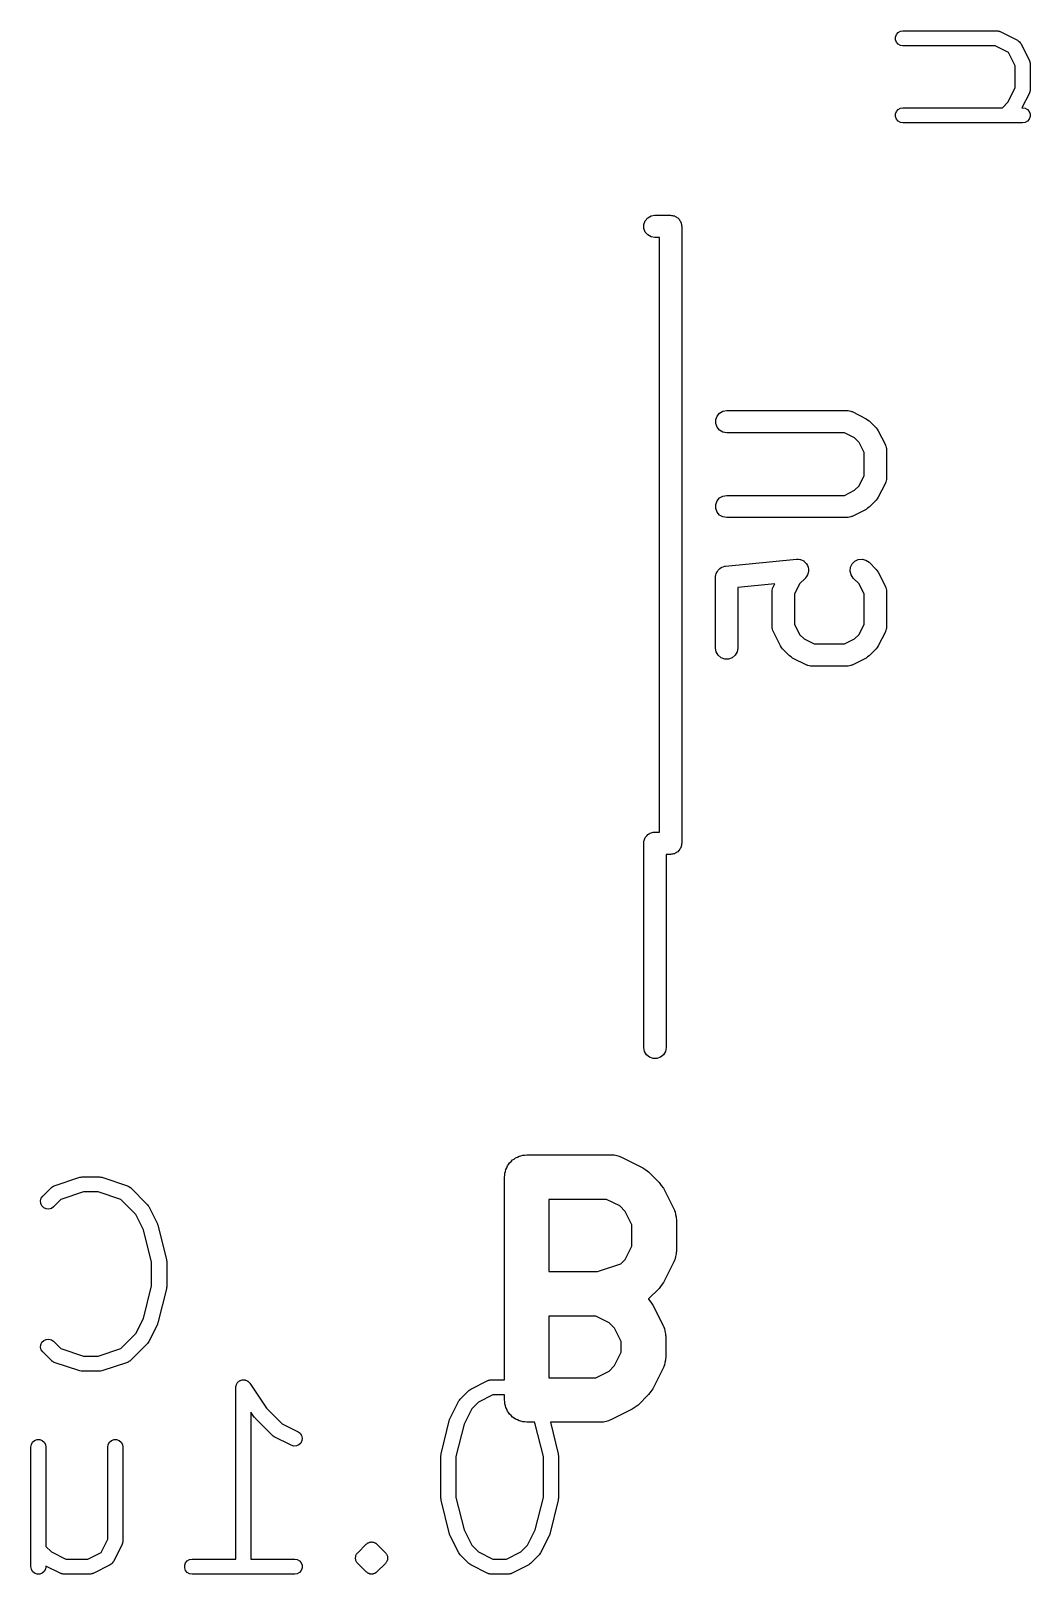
# Model space of a CAD drawing. Extents: x 7.9 to 72.3, y -91 to -26.2.
# Drawn here: x 64.27 to 70.99, y -60.99 to -50.61 of the extents above; entities that cross this region are included whole.
import ezdxf

# ---------------------------------------------------------------- set-up
doc = ezdxf.new("R2010")
doc.units = 0
doc.header["$MEASUREMENT"] = 0
doc.layers.add('BLACK', color=7, linetype='CONTINUOUS')

msp = doc.modelspace()

# ---------------------------------------------------------------- linework, layer by layer
at = {"layer": 'Black'}
for p, q in [((70.0882, -50.6511), (70.0942, -50.6345)), ((70.0882, -50.6687), (70.0882, -50.6511)), ((70.0942, -50.6853), (70.0882, -50.6687)), ((70.0942, -50.6345), (70.1056, -50.621)), ((70.1056, -50.621), (70.1208, -50.6121)), ((70.1208, -50.6121), (70.1382, -50.6091)), ((70.1382, -50.6091), (70.7702, -50.6091)), ((70.7702, -50.6091), (70.7731, -50.6096)), ((70.7731, -50.6096), (70.776, -50.6094)), ((70.776, -50.6094), (70.7817, -50.6111)), ((70.7817, -50.6111), (70.7876, -50.6121)), ((70.7876, -50.6121), (70.7901, -50.6136)), ((70.7901, -50.6136), (70.7929, -50.6144)), ((70.7929, -50.6144), (70.9078, -50.6719)), ((70.9078, -50.6719), (70.9138, -50.6763)), ((70.1056, -50.6988), (70.0942, -50.6853)), ((70.1208, -50.7076), (70.1056, -50.6988)), ((70.1382, -50.7107), (70.1208, -50.7076)), ((70.7582, -50.7107), (70.1382, -50.7107)), ((70.8472, -50.7552), (70.7582, -50.7107)), ((70.8917, -50.8442), (70.8472, -50.7552)), ((70.9138, -50.6763), (70.92, -50.6804)), ((70.92, -50.6804), (70.9209, -50.6816)), ((70.9209, -50.6816), (70.922, -50.6824)), ((70.922, -50.6824), (70.9261, -50.6886)), ((70.9261, -50.6886), (70.9305, -50.6946)), ((70.9305, -50.6946), (70.988, -50.8095)), ((70.8917, -50.9926), (70.8917, -50.8442)), ((70.988, -50.8095), (70.9888, -50.8123)), ((70.9888, -50.8123), (70.9903, -50.8149)), ((70.9903, -50.8149), (70.9913, -50.8207)), ((70.9913, -50.8207), (70.993, -50.8264)), ((70.993, -50.8264), (70.9928, -50.8294)), ((70.9928, -50.8294), (70.9933, -50.8322)), ((70.9933, -50.8322), (70.9933, -51.0046)), ((70.8066, -51.1262), (70.8433, -51.0894)), ((70.8433, -51.0894), (70.8917, -50.9926)), ((70.988, -51.0273), (70.9386, -51.1262)), ((70.9888, -51.0245), (70.988, -51.0273)), ((70.9903, -51.022), (70.9888, -51.0245)), ((70.9913, -51.0161), (70.9903, -51.022)), ((70.993, -51.0104), (70.9913, -51.0161)), ((70.9933, -51.0046), (70.9928, -51.0075)), ((70.9928, -51.0075), (70.993, -51.0104)), ((70.0882, -51.1681), (70.0942, -51.1516)), ((70.0882, -51.1858), (70.0882, -51.1681)), ((70.0942, -51.2024), (70.0882, -51.1858)), ((70.0942, -51.1516), (70.1056, -51.138)), ((70.1056, -51.138), (70.1208, -51.1292)), ((70.1208, -51.1292), (70.1382, -51.1262)), ((70.1382, -51.1262), (70.8066, -51.1262)), ((70.9386, -51.1262), (70.9425, -51.1262)), ((70.9425, -51.1262), (70.9599, -51.1292)), ((70.9599, -51.1292), (70.9752, -51.138)), ((70.9752, -51.138), (70.9865, -51.1516)), ((70.9865, -51.1516), (70.9926, -51.1681)), ((70.9926, -51.1858), (70.9865, -51.2024)), ((70.9926, -51.1681), (70.9926, -51.1858)), ((70.1056, -51.2159), (70.0942, -51.2024)), ((70.1208, -51.2247), (70.1056, -51.2159)), ((70.1382, -51.2278), (70.1208, -51.2247)), ((70.9425, -51.2278), (70.1382, -51.2278)), ((70.9599, -51.2247), (70.9425, -51.2278)), ((70.9752, -51.2159), (70.9599, -51.2247)), ((70.9865, -51.2024), (70.9752, -51.2159)), ((68.3961, -51.912), (68.405, -51.8875)), ((68.3961, -51.938), (68.3961, -51.912)), ((68.405, -51.8875), (68.4218, -51.8675)), ((68.4218, -51.8675), (68.4443, -51.8545)), ((68.4443, -51.8545), (68.47, -51.85)), ((68.47, -51.85), (68.575, -51.85)), ((68.575, -51.85), (68.5815, -51.8511)), ((68.5815, -51.8511), (68.588, -51.8511)), ((68.588, -51.8511), (68.5942, -51.8534)), ((68.5942, -51.8534), (68.6007, -51.8545)), ((68.6007, -51.8545), (68.6063, -51.8578)), ((68.6063, -51.8578), (68.6125, -51.86)), ((68.6125, -51.86), (68.6175, -51.8643)), ((68.6175, -51.8643), (68.6232, -51.8675)), ((68.6232, -51.8675), (68.6274, -51.8726)), ((68.6274, -51.8726), (68.6325, -51.8768)), ((68.6325, -51.8768), (68.6357, -51.8825)), ((68.6357, -51.8825), (68.64, -51.8875)), ((68.64, -51.8875), (68.6422, -51.8937)), ((68.6422, -51.8937), (68.6455, -51.8993)), ((68.6455, -51.8993), (68.6466, -51.9058)), ((68.6466, -51.9058), (68.6489, -51.912)), ((68.6489, -51.912), (68.6489, -51.9185)), ((68.6489, -51.9185), (68.65, -51.925)), ((68.405, -51.9625), (68.3961, -51.938)), ((68.4218, -51.9825), (68.405, -51.9625)), ((68.4443, -51.9955), (68.4218, -51.9825)), ((68.47, -52), (68.4443, -51.9955)), ((68.5, -52), (68.47, -52)), ((68.5, -56), (68.5, -52)), ((68.65, -51.925), (68.65, -56.075)), ((68.9267, -53.1676), (68.9524, -53.1631)), ((68.9524, -53.1631), (69.7619, -53.1631)), ((69.7619, -53.1631), (69.7662, -53.1638)), ((69.7662, -53.1638), (69.7705, -53.1636)), ((69.7705, -53.1636), (69.7789, -53.1661)), ((69.7789, -53.1661), (69.7876, -53.1676)), ((68.8785, -53.2251), (68.8874, -53.2006)), ((68.8785, -53.2511), (68.8785, -53.2251)), ((68.8874, -53.2756), (68.8785, -53.2511)), ((68.8874, -53.2006), (68.9042, -53.1806)), ((68.9042, -53.1806), (68.9267, -53.1676)), ((69.7876, -53.1676), (69.7913, -53.1698)), ((69.7913, -53.1698), (69.7954, -53.171)), ((69.7954, -53.171), (69.8907, -53.2186)), ((69.8907, -53.2186), (69.9003, -53.2258)), ((69.9003, -53.2258), (69.9102, -53.2327)), ((69.9102, -53.2327), (69.9578, -53.2803)), ((68.9042, -53.2955), (68.8874, -53.2756)), ((68.9267, -53.3086), (68.9042, -53.2955)), ((68.9524, -53.3131), (68.9267, -53.3086)), ((69.7442, -53.3131), (68.9524, -53.3131)), ((69.8127, -53.3474), (69.7442, -53.3131)), ((69.8431, -53.3778), (69.8127, -53.3474)), ((69.9578, -53.2803), (69.9647, -53.2901)), ((69.9647, -53.2901), (69.9718, -53.2998)), ((69.9718, -53.2998), (70.0195, -53.395)), ((69.8774, -53.4463), (69.8431, -53.3778)), ((69.8774, -53.6013), (69.8774, -53.4463)), ((70.0195, -53.395), (70.0207, -53.3992)), ((70.0207, -53.3992), (70.0229, -53.4029)), ((70.0229, -53.4029), (70.0244, -53.4116)), ((70.0244, -53.4116), (70.0269, -53.42)), ((70.0269, -53.42), (70.0266, -53.4243)), ((70.0266, -53.4243), (70.0274, -53.4286)), ((70.0274, -53.4286), (70.0274, -53.619)), ((69.8127, -53.7003), (69.8431, -53.6699)), ((69.8431, -53.6699), (69.8774, -53.6013)), ((70.0195, -53.6526), (69.9718, -53.7478)), ((70.0207, -53.6484), (70.0195, -53.6526)), ((70.0229, -53.6447), (70.0207, -53.6484)), ((70.0244, -53.636), (70.0229, -53.6447)), ((70.0269, -53.6276), (70.0244, -53.636)), ((70.0274, -53.619), (70.0266, -53.6233)), ((70.0266, -53.6233), (70.0269, -53.6276)), ((68.8785, -53.7965), (68.8874, -53.772)), ((68.8874, -53.772), (68.9042, -53.7521)), ((68.9042, -53.7521), (68.9267, -53.739)), ((68.9267, -53.739), (68.9524, -53.7345)), ((68.9524, -53.7345), (69.7442, -53.7345)), ((69.7442, -53.7345), (69.8127, -53.7003)), ((69.9578, -53.7673), (69.9102, -53.8149)), ((69.9647, -53.7575), (69.9578, -53.7673)), ((69.9718, -53.7478), (69.9647, -53.7575)), ((68.8785, -53.8225), (68.8785, -53.7965)), ((68.8874, -53.847), (68.8785, -53.8225)), ((68.9042, -53.867), (68.8874, -53.847)), ((68.9267, -53.88), (68.9042, -53.867)), ((68.9524, -53.8845), (68.9267, -53.88)), ((69.7619, -53.8845), (68.9524, -53.8845)), ((69.7662, -53.8838), (69.7619, -53.8845)), ((69.7705, -53.884), (69.7662, -53.8838)), ((69.7789, -53.8815), (69.7705, -53.884)), ((69.7876, -53.88), (69.7789, -53.8815)), ((69.7913, -53.8778), (69.7876, -53.88)), ((69.7954, -53.8766), (69.7913, -53.8778)), ((69.8907, -53.829), (69.7954, -53.8766)), ((69.9003, -53.8218), (69.8907, -53.829)), ((69.9102, -53.8149), (69.9003, -53.8218)), ((68.9449, -54.2111), (69.4211, -54.1635)), ((69.4211, -54.1635), (69.4216, -54.1635)), ((69.4216, -54.1635), (69.422, -54.1634)), ((69.422, -54.1634), (69.4345, -54.1645)), ((69.4345, -54.1645), (69.4471, -54.1654)), ((69.4471, -54.1654), (69.4475, -54.1656)), ((69.4475, -54.1656), (69.448, -54.1657)), ((69.448, -54.1657), (69.4594, -54.171)), ((69.4594, -54.171), (69.4708, -54.1761)), ((69.4708, -54.1761), (69.4712, -54.1765)), ((69.4712, -54.1765), (69.4716, -54.1767)), ((69.4716, -54.1767), (69.4805, -54.1856)), ((69.4805, -54.1856), (69.4895, -54.1943)), ((69.4895, -54.1943), (69.4897, -54.1947)), ((69.4897, -54.1947), (69.49, -54.1951)), ((69.49, -54.1951), (69.4953, -54.2065)), ((69.7847, -54.2187), (69.7957, -54.1951)), ((69.7957, -54.1951), (69.8141, -54.1767)), ((69.8141, -54.1767), (69.8377, -54.1656)), ((69.8377, -54.1656), (69.8637, -54.1634)), ((69.8637, -54.1634), (69.8888, -54.1701)), ((69.8888, -54.1701), (69.9102, -54.1851)), ((69.9102, -54.1851), (69.9578, -54.2327)), ((68.8774, -54.2857), (68.8779, -54.2829)), ((68.8774, -54.7619), (68.8774, -54.2857)), ((68.8776, -54.2801), (68.8801, -54.2702)), ((68.8779, -54.2829), (68.8776, -54.2801)), ((68.8801, -54.2702), (68.8819, -54.2601)), ((68.8819, -54.2601), (68.8833, -54.2576)), ((68.8833, -54.2576), (68.884, -54.2549)), ((68.884, -54.2549), (68.8898, -54.2464)), ((68.8898, -54.2464), (68.8949, -54.2375)), ((68.8949, -54.2375), (68.8971, -54.2357)), ((68.8971, -54.2357), (68.8987, -54.2333)), ((68.8987, -54.2333), (68.907, -54.2274)), ((68.907, -54.2274), (68.9149, -54.2208)), ((68.9149, -54.2208), (68.9175, -54.2198)), ((68.9175, -54.2198), (68.9198, -54.2181)), ((68.9198, -54.2181), (68.9297, -54.2154)), ((68.9297, -54.2154), (68.9394, -54.2119)), ((68.9394, -54.2119), (68.9422, -54.2119)), ((68.9422, -54.2119), (68.9449, -54.2111)), ((69.4816, -54.2911), (69.4426, -54.3301)), ((69.4819, -54.2907), (69.4816, -54.2911)), ((69.4823, -54.2905), (69.4819, -54.2907)), ((69.4893, -54.2801), (69.4823, -54.2905)), ((69.4965, -54.2698), (69.4893, -54.2801)), ((69.4953, -54.2065), (69.5008, -54.2178)), ((69.4967, -54.2693), (69.4965, -54.2698)), ((69.4969, -54.2689), (69.4967, -54.2693)), ((69.5, -54.2567), (69.4969, -54.2689)), ((69.5033, -54.2446), (69.5, -54.2567)), ((69.5008, -54.2178), (69.5008, -54.2183)), ((69.5008, -54.2183), (69.501, -54.2187)), ((69.501, -54.2187), (69.5021, -54.2312)), ((69.5021, -54.2312), (69.5034, -54.2437)), ((69.5034, -54.2437), (69.5032, -54.2442)), ((69.5032, -54.2442), (69.5033, -54.2446)), ((69.7824, -54.2446), (69.7847, -54.2187)), ((69.7892, -54.2698), (69.7824, -54.2446)), ((69.8041, -54.2911), (69.7892, -54.2698)), ((69.8431, -54.3301), (69.8041, -54.2911)), ((69.9578, -54.2327), (69.9647, -54.2425)), ((69.9647, -54.2425), (69.9718, -54.2522)), ((69.9718, -54.2522), (70.0195, -54.3474)), ((69.2756, -54.3288), (69.0274, -54.3536)), ((69.0274, -54.3536), (69.0274, -54.7619)), ((69.2583, -54.381), (69.2591, -54.3767)), ((69.2583, -54.619), (69.2583, -54.381)), ((69.2588, -54.3724), (69.2613, -54.364)), ((69.2591, -54.3767), (69.2588, -54.3724)), ((69.2613, -54.364), (69.2629, -54.3553)), ((69.2629, -54.3553), (69.265, -54.3516)), ((69.265, -54.3516), (69.2663, -54.3474)), ((69.2663, -54.3474), (69.2756, -54.3288)), ((69.4426, -54.3301), (69.4083, -54.3987)), ((69.4083, -54.3987), (69.4083, -54.6013)), ((69.8774, -54.3987), (69.8431, -54.3301)), ((69.8774, -54.6013), (69.8774, -54.3987)), ((70.0195, -54.3474), (70.0207, -54.3516)), ((70.0207, -54.3516), (70.0229, -54.3553)), ((70.0229, -54.3553), (70.0244, -54.364)), ((70.0244, -54.364), (70.0269, -54.3724)), ((70.0269, -54.3724), (70.0266, -54.3767)), ((70.0266, -54.3767), (70.0274, -54.381)), ((70.0274, -54.381), (70.0274, -54.619)), ((69.2591, -54.6233), (69.2583, -54.619)), ((69.4083, -54.6013), (69.4426, -54.6699)), ((69.8431, -54.6699), (69.8774, -54.6013)), ((70.0274, -54.619), (70.0266, -54.6233)), ((69.2588, -54.6276), (69.2591, -54.6233)), ((69.2613, -54.636), (69.2588, -54.6276)), ((69.2629, -54.6447), (69.2613, -54.636)), ((69.265, -54.6484), (69.2629, -54.6447)), ((69.2663, -54.6526), (69.265, -54.6484)), ((69.3139, -54.7478), (69.2663, -54.6526)), ((69.4426, -54.6699), (69.473, -54.7003)), ((69.473, -54.7003), (69.5415, -54.7345)), ((69.7442, -54.7345), (69.8127, -54.7003)), ((69.8127, -54.7003), (69.8431, -54.6699)), ((70.0195, -54.6526), (69.9718, -54.7478)), ((70.0207, -54.6484), (70.0195, -54.6526)), ((70.0229, -54.6447), (70.0207, -54.6484)), ((70.0244, -54.636), (70.0229, -54.6447)), ((70.0269, -54.6276), (70.0244, -54.636)), ((70.0266, -54.6233), (70.0269, -54.6276)), ((68.8819, -54.7876), (68.8774, -54.7619)), ((68.8949, -54.8101), (68.8819, -54.7876)), ((68.9149, -54.8269), (68.8949, -54.8101)), ((68.9394, -54.8358), (68.9149, -54.8269)), ((68.9899, -54.8269), (68.9654, -54.8358)), ((69.0098, -54.8101), (68.9899, -54.8269)), ((69.0229, -54.7876), (69.0098, -54.8101)), ((69.0274, -54.7619), (69.0229, -54.7876)), ((69.321, -54.7575), (69.3139, -54.7478)), ((69.3279, -54.7673), (69.321, -54.7575)), ((69.3755, -54.8149), (69.3279, -54.7673)), ((69.3854, -54.8218), (69.3755, -54.8149)), ((69.395, -54.829), (69.3854, -54.8218)), ((69.5415, -54.7345), (69.7442, -54.7345)), ((69.9003, -54.8218), (69.8907, -54.829)), ((69.9102, -54.8149), (69.9003, -54.8218)), ((69.9578, -54.7673), (69.9102, -54.8149)), ((69.9647, -54.7575), (69.9578, -54.7673)), ((69.9718, -54.7478), (69.9647, -54.7575)), ((68.9654, -54.8358), (68.9394, -54.8358)), ((69.4903, -54.8766), (69.395, -54.829)), ((69.4944, -54.8778), (69.4903, -54.8766)), ((69.4982, -54.88), (69.4944, -54.8778)), ((69.5068, -54.8815), (69.4982, -54.88)), ((69.5152, -54.884), (69.5068, -54.8815)), ((69.5196, -54.8838), (69.5152, -54.884)), ((69.5238, -54.8845), (69.5196, -54.8838)), ((69.7619, -54.8845), (69.5238, -54.8845)), ((69.7662, -54.8838), (69.7619, -54.8845)), ((69.7705, -54.884), (69.7662, -54.8838)), ((69.7789, -54.8815), (69.7705, -54.884)), ((69.7876, -54.88), (69.7789, -54.8815)), ((69.7913, -54.8778), (69.7876, -54.88)), ((69.7954, -54.8766), (69.7913, -54.8778)), ((69.8907, -54.829), (69.7954, -54.8766)), ((68.395, -56.075), (68.3961, -56.0685)), ((68.3961, -56.062), (68.3984, -56.0558)), ((68.3961, -56.0685), (68.3961, -56.062)), ((68.3984, -56.0558), (68.3995, -56.0493)), ((68.3995, -56.0493), (68.4028, -56.0437)), ((68.4028, -56.0437), (68.405, -56.0375)), ((68.405, -56.0375), (68.4093, -56.0325)), ((68.4093, -56.0325), (68.4125, -56.0268)), ((68.4125, -56.0268), (68.4176, -56.0226)), ((68.4176, -56.0226), (68.4218, -56.0175)), ((68.4218, -56.0175), (68.4275, -56.0143)), ((68.4275, -56.0143), (68.4325, -56.01)), ((68.4325, -56.01), (68.4387, -56.0078)), ((68.4387, -56.0078), (68.4443, -56.0045)), ((68.4443, -56.0045), (68.4508, -56.0034)), ((68.4508, -56.0034), (68.457, -56.0011)), ((68.457, -56.0011), (68.4635, -56.0011)), ((68.4635, -56.0011), (68.47, -56)), ((68.47, -56), (68.5, -56)), ((68.395, -57.45), (68.395, -56.075)), ((68.575, -56.15), (68.545, -56.15)), ((68.545, -56.15), (68.545, -57.45)), ((68.5815, -56.1489), (68.575, -56.15)), ((68.588, -56.1489), (68.5815, -56.1489)), ((68.5942, -56.1466), (68.588, -56.1489)), ((68.6007, -56.1455), (68.5942, -56.1466)), ((68.6063, -56.1422), (68.6007, -56.1455)), ((68.6125, -56.14), (68.6063, -56.1422)), ((68.6175, -56.1357), (68.6125, -56.14)), ((68.6232, -56.1325), (68.6175, -56.1357)), ((68.6274, -56.1274), (68.6232, -56.1325)), ((68.6325, -56.1232), (68.6274, -56.1274)), ((68.6357, -56.1175), (68.6325, -56.1232)), ((68.64, -56.1125), (68.6357, -56.1175)), ((68.6422, -56.1063), (68.64, -56.1125)), ((68.6455, -56.1007), (68.6422, -56.1063)), ((68.6466, -56.0942), (68.6455, -56.1007)), ((68.6489, -56.088), (68.6466, -56.0942)), ((68.65, -56.075), (68.6489, -56.0815)), ((68.6489, -56.0815), (68.6489, -56.088)), ((68.3995, -57.4757), (68.395, -57.45)), ((68.4125, -57.4982), (68.3995, -57.4757)), ((68.4325, -57.515), (68.4125, -57.4982)), ((68.457, -57.5239), (68.4325, -57.515)), ((68.483, -57.5239), (68.457, -57.5239)), ((68.5075, -57.515), (68.483, -57.5239)), ((68.5275, -57.4982), (68.5075, -57.515)), ((68.5405, -57.4757), (68.5275, -57.4982)), ((68.545, -57.45), (68.5405, -57.4757)), ((67.4728, -58.2588), (67.4772, -58.2464)), ((67.4772, -58.2464), (67.4857, -58.2364)), ((67.4857, -58.2364), (67.4922, -58.225)), ((67.4922, -58.225), (67.5023, -58.2166)), ((67.5023, -58.2166), (67.5107, -58.2065)), ((67.5107, -58.2065), (67.5221, -58.2)), ((67.5221, -58.2), (67.5321, -58.1915)), ((67.5321, -58.1915), (67.5445, -58.187)), ((67.5445, -58.187), (67.5558, -58.1805)), ((67.5558, -58.1805), (67.5688, -58.1782)), ((67.5688, -58.1782), (67.5811, -58.1737)), ((67.5811, -58.1737), (67.5942, -58.1737)), ((67.5942, -58.1737), (67.6071, -58.1714)), ((67.6071, -58.1714), (68.1786, -58.1714)), ((68.1786, -58.1714), (68.1871, -58.1729)), ((68.1871, -58.1729), (68.1957, -58.1724)), ((68.1957, -58.1724), (68.2126, -58.1774)), ((68.2126, -58.1774), (68.2299, -58.1805)), ((68.2299, -58.1805), (68.2374, -58.1848)), ((68.2374, -58.1848), (68.2457, -58.1873)), ((68.2457, -58.1873), (68.3885, -58.2587)), ((64.4297, -58.3803), (64.6021, -58.3229)), ((64.6021, -58.3229), (64.6101, -58.3217)), ((64.6101, -58.3217), (64.6181, -58.3202)), ((64.6181, -58.3202), (64.733, -58.3202)), ((64.733, -58.3202), (64.741, -58.3217)), ((64.741, -58.3217), (64.7491, -58.3229)), ((64.7491, -58.3229), (64.9214, -58.3803)), ((67.4571, -58.3214), (67.4594, -58.3085)), ((67.4571, -59.6852), (67.4571, -58.3214)), ((67.4594, -58.2954), (67.4639, -58.2831)), ((67.4594, -58.3085), (67.4594, -58.2954)), ((67.4639, -58.2831), (67.4662, -58.2701)), ((67.4662, -58.2701), (67.4728, -58.2588)), ((68.3885, -58.2587), (68.4078, -58.273)), ((68.4078, -58.273), (68.4275, -58.2868)), ((68.4275, -58.2868), (68.4989, -58.3582)), ((68.4989, -58.3582), (68.5127, -58.3779)), ((64.3423, -58.4645), (64.3524, -58.45)), ((64.3524, -58.45), (64.4098, -58.3926)), ((64.4098, -58.3926), (64.4122, -58.3909)), ((64.4122, -58.3909), (64.4142, -58.3887)), ((64.4142, -58.3887), (64.4194, -58.3859)), ((64.4194, -58.3859), (64.4243, -58.3825)), ((64.4243, -58.3825), (64.4271, -58.3817)), ((64.4271, -58.3817), (64.4297, -58.3803)), ((64.6264, -58.4218), (64.4732, -58.4729)), ((64.7248, -58.4218), (64.6264, -58.4218)), ((64.8779, -58.4729), (64.7248, -58.4218)), ((64.9214, -58.3803), (64.924, -58.3817)), ((64.924, -58.3817), (64.9268, -58.3825)), ((64.9268, -58.3825), (64.9317, -58.3859)), ((64.9317, -58.3859), (64.937, -58.3887)), ((64.937, -58.3887), (64.9389, -58.3909)), ((64.9389, -58.3909), (64.9413, -58.3926)), ((64.9413, -58.3926), (65.0562, -58.5075)), ((68.5127, -58.3779), (68.527, -58.3972)), ((68.527, -58.3972), (68.5984, -58.5401)), ((64.3377, -58.4815), (64.3423, -58.4645)), ((64.3392, -58.4991), (64.3377, -58.4815)), ((64.3467, -58.5151), (64.3392, -58.4991)), ((64.3592, -58.5276), (64.3467, -58.5151)), ((64.3752, -58.535), (64.3592, -58.5276)), ((64.3927, -58.5366), (64.3752, -58.535)), ((64.4098, -58.532), (64.3927, -58.5366)), ((64.4242, -58.5219), (64.4098, -58.532)), ((64.4732, -58.4729), (64.4242, -58.5219)), ((64.9785, -58.5735), (64.8779, -58.4729)), ((65.0562, -58.5075), (65.0609, -58.5142)), ((65.0609, -58.5142), (65.0657, -58.5207)), ((65.0657, -58.5207), (65.1232, -58.6356)), ((67.7571, -58.4714), (67.7571, -58.9571)), ((68.1432, -58.4714), (67.7571, -58.4714)), ((68.2326, -58.5161), (68.1432, -58.4714)), ((68.2696, -58.5531), (68.2326, -58.5161)), ((68.3143, -58.6426), (68.2696, -58.5531)), ((68.5984, -58.5401), (68.6009, -58.5483)), ((68.6009, -58.5483), (68.6052, -58.5558)), ((68.6052, -58.5558), (68.6083, -58.5731)), ((65.0298, -58.676), (64.9785, -58.5735)), ((65.1232, -58.6356), (65.1248, -58.6409)), ((65.1248, -58.6409), (65.127, -58.646)), ((65.127, -58.646), (65.1845, -58.8758)), ((68.3143, -58.786), (68.3143, -58.6426)), ((68.6083, -58.5731), (68.6133, -58.59)), ((68.6133, -58.59), (68.6128, -58.5986)), ((68.6128, -58.5986), (68.6143, -58.6071)), ((68.6143, -58.6071), (68.6143, -58.8214)), ((65.0844, -58.8944), (65.0298, -58.676)), ((65.1845, -58.8758), (65.1849, -58.882)), ((68.2404, -58.9046), (68.2696, -58.8754)), ((68.2696, -58.8754), (68.3143, -58.786)), ((68.6052, -58.8727), (68.6009, -58.8802)), ((68.6083, -58.8554), (68.6052, -58.8727)), ((68.6133, -58.8386), (68.6083, -58.8554)), ((68.6143, -58.8214), (68.6128, -58.8299)), ((68.6128, -58.8299), (68.6133, -58.8386)), ((65.0844, -59.0542), (65.0844, -58.8944)), ((65.1849, -58.882), (65.186, -58.8881)), ((65.186, -58.8881), (65.186, -59.0605)), ((67.7571, -58.9571), (68.0828, -58.9571)), ((68.0828, -58.9571), (68.2404, -58.9046)), ((68.5984, -58.8885), (68.527, -59.0314)), ((68.6009, -58.8802), (68.5984, -58.8885)), ((65.0298, -59.2726), (65.0844, -59.0542)), ((65.1845, -59.0728), (65.127, -59.3026)), ((65.1849, -59.0666), (65.1845, -59.0728)), ((65.186, -59.0605), (65.1849, -59.0666)), ((68.4989, -59.0704), (68.4275, -59.1418)), ((68.5127, -59.0507), (68.4989, -59.0704)), ((68.527, -59.0314), (68.5127, -59.0507)), ((68.4275, -59.1418), (68.4262, -59.1427)), ((68.4262, -59.1427), (68.4275, -59.1439)), ((68.4275, -59.1439), (68.4413, -59.1636)), ((68.4413, -59.1636), (68.4556, -59.1829)), ((68.4556, -59.1829), (68.527, -59.3258)), ((64.9785, -59.3751), (65.0298, -59.2726)), ((67.7571, -59.2571), (67.7571, -59.6714)), ((68.0717, -59.2571), (67.7571, -59.2571)), ((68.1611, -59.3018), (68.0717, -59.2571)), ((64.8779, -59.4757), (64.9785, -59.3751)), ((65.1232, -59.313), (65.0657, -59.4279)), ((65.1248, -59.3077), (65.1232, -59.313)), ((65.127, -59.3026), (65.1248, -59.3077)), ((68.1982, -59.3389), (68.1611, -59.3018)), ((68.2429, -59.4283), (68.1982, -59.3389)), ((68.527, -59.3258), (68.5295, -59.3341)), ((68.5295, -59.3341), (68.5338, -59.3416)), ((68.5338, -59.3416), (68.5369, -59.3589)), ((68.5369, -59.3589), (68.5419, -59.3757)), ((68.5419, -59.3757), (68.5414, -59.3843)), ((68.5414, -59.3843), (68.5429, -59.3929)), ((68.5429, -59.3929), (68.5429, -59.5357)), ((64.3377, -59.4671), (64.3392, -59.4495)), ((64.3423, -59.4841), (64.3377, -59.4671)), ((64.3392, -59.4495), (64.3467, -59.4335)), ((64.3524, -59.4986), (64.3423, -59.4841)), ((64.3467, -59.4335), (64.3592, -59.421)), ((64.4098, -59.556), (64.3524, -59.4986)), ((64.3592, -59.421), (64.3752, -59.4136)), ((64.3752, -59.4136), (64.3927, -59.412)), ((64.3927, -59.412), (64.4098, -59.4166)), ((64.4098, -59.4166), (64.4242, -59.4267)), ((64.4242, -59.4267), (64.4732, -59.4757)), ((64.4732, -59.4757), (64.6264, -59.5267)), ((64.7248, -59.5267), (64.8779, -59.4757)), ((65.0562, -59.4411), (64.9413, -59.556)), ((65.0609, -59.4344), (65.0562, -59.4411)), ((65.0657, -59.4279), (65.0609, -59.4344)), ((68.1982, -59.5897), (68.2429, -59.5003)), ((68.2429, -59.5003), (68.2429, -59.4283)), ((64.4122, -59.5577), (64.4098, -59.556)), ((64.4142, -59.5599), (64.4122, -59.5577)), ((64.4194, -59.5627), (64.4142, -59.5599)), ((64.4243, -59.5661), (64.4194, -59.5627)), ((64.4271, -59.5669), (64.4243, -59.5661)), ((64.4297, -59.5683), (64.4271, -59.5669)), ((64.6021, -59.6257), (64.4297, -59.5683)), ((64.6264, -59.5267), (64.7248, -59.5267)), ((64.9214, -59.5683), (64.7491, -59.6257)), ((64.924, -59.5669), (64.9214, -59.5683)), ((64.9268, -59.5661), (64.924, -59.5669)), ((64.9317, -59.5627), (64.9268, -59.5661)), ((64.937, -59.5599), (64.9317, -59.5627)), ((64.9389, -59.5577), (64.937, -59.5599)), ((64.9413, -59.556), (64.9389, -59.5577)), ((68.1611, -59.6267), (68.1982, -59.5897)), ((68.527, -59.6028), (68.4556, -59.7457)), ((68.5295, -59.5945), (68.527, -59.6028)), ((68.5338, -59.587), (68.5295, -59.5945)), ((68.5369, -59.5697), (68.5338, -59.587)), ((68.5419, -59.5529), (68.5369, -59.5697)), ((68.5429, -59.5357), (68.5414, -59.5442)), ((68.5414, -59.5442), (68.5419, -59.5529)), ((64.6101, -59.6269), (64.6021, -59.6257)), ((64.6181, -59.6283), (64.6101, -59.6269)), ((64.733, -59.6283), (64.6181, -59.6283)), ((64.741, -59.6269), (64.733, -59.6283)), ((64.7491, -59.6257), (64.741, -59.6269)), ((65.6564, -59.7135), (65.66, -59.7086)), ((65.66, -59.7086), (65.663, -59.7034)), ((65.663, -59.7034), (65.6651, -59.7016)), ((65.6651, -59.7016), (65.6668, -59.6993)), ((65.6668, -59.6993), (65.6719, -59.696)), ((65.6719, -59.696), (65.6765, -59.6921)), ((65.6765, -59.6921), (65.6791, -59.6911)), ((65.6791, -59.6911), (65.6815, -59.6895)), ((65.6815, -59.6895), (65.6874, -59.6881)), ((65.6874, -59.6881), (65.6931, -59.686)), ((65.6931, -59.686), (65.6959, -59.686)), ((65.6959, -59.686), (65.6986, -59.6854)), ((65.6986, -59.6854), (65.7047, -59.686)), ((65.7047, -59.686), (65.7107, -59.686)), ((65.7107, -59.686), (65.7134, -59.687)), ((65.7134, -59.687), (65.7162, -59.6873)), ((65.7162, -59.6873), (65.7216, -59.69)), ((65.7216, -59.69), (65.7273, -59.6921)), ((65.7273, -59.6921), (65.7295, -59.6939)), ((65.7295, -59.6939), (65.732, -59.6951)), ((65.732, -59.6951), (65.7362, -59.6995)), ((65.7362, -59.6995), (65.7408, -59.7034)), ((65.7408, -59.7034), (65.7422, -59.7058)), ((65.7422, -59.7058), (65.7442, -59.7079)), ((65.7442, -59.7079), (65.8563, -59.876)), ((67.2304, -59.7481), (67.3453, -59.6906)), ((67.3453, -59.6906), (67.3481, -59.6898)), ((67.3481, -59.6898), (67.3506, -59.6883)), ((67.3506, -59.6883), (67.3565, -59.6873)), ((67.3565, -59.6873), (67.3622, -59.6856)), ((67.3622, -59.6856), (67.3651, -59.6858)), ((67.3651, -59.6858), (67.368, -59.6852)), ((67.368, -59.6852), (67.4571, -59.6852)), ((67.7571, -59.6714), (68.0717, -59.6714)), ((68.0717, -59.6714), (68.1611, -59.6267)), ((65.6511, -59.736), (65.6516, -59.7333)), ((65.6511, -60.8917), (65.6511, -59.736)), ((65.6514, -59.7305), (65.6531, -59.7246)), ((65.6516, -59.7333), (65.6514, -59.7305)), ((65.6531, -59.7246), (65.6542, -59.7187)), ((65.6542, -59.7187), (65.6556, -59.7162)), ((65.6556, -59.7162), (65.6564, -59.7135)), ((67.1597, -59.815), (67.2172, -59.7576)), ((67.2172, -59.7576), (67.2239, -59.7529)), ((67.2239, -59.7529), (67.2304, -59.7481)), ((67.38, -59.7868), (67.2832, -59.8352)), ((67.4571, -59.7868), (67.38, -59.7868)), ((67.4571, -59.8214), (67.4571, -59.7868)), ((68.4275, -59.7846), (68.3561, -59.8561)), ((68.4413, -59.765), (68.4275, -59.7846)), ((68.4556, -59.7457), (68.4413, -59.765)), ((65.7745, -59.9366), (65.7527, -59.9038)), ((65.7527, -59.9038), (65.7527, -60.8917)), ((65.8563, -59.876), (65.9618, -59.9816)), ((67.0928, -59.9431), (67.1502, -59.8282)), ((67.1502, -59.8282), (67.1551, -59.8217)), ((67.1551, -59.8217), (67.1597, -59.815)), ((67.2374, -59.881), (67.1861, -59.9836)), ((67.2832, -59.8352), (67.2374, -59.881)), ((67.4594, -59.8344), (67.4571, -59.8214)), ((67.4594, -59.8475), (67.4594, -59.8344)), ((67.4639, -59.8598), (67.4594, -59.8475)), ((67.4662, -59.8727), (67.4639, -59.8598)), ((67.4728, -59.8841), (67.4662, -59.8727)), ((67.4772, -59.8964), (67.4728, -59.8841)), ((67.4857, -59.9065), (67.4772, -59.8964)), ((67.4922, -59.9178), (67.4857, -59.9065)), ((68.3171, -59.8842), (68.1742, -59.9556)), ((68.3364, -59.8699), (68.3171, -59.8842)), ((68.3561, -59.8561), (68.3364, -59.8699)), ((65.778, -59.9402), (65.7745, -59.9366)), ((65.7809, -59.9443), (65.778, -59.9402)), ((65.8958, -60.0592), (65.7809, -59.9443)), ((65.9618, -59.9816), (66.0693, -60.0353)), ((67.0315, -60.1833), (67.0889, -59.9535)), ((67.0889, -59.9535), (67.0912, -59.9485)), ((67.0912, -59.9485), (67.0928, -59.9431)), ((67.1861, -59.9836), (67.1316, -60.2019)), ((67.5023, -59.9263), (67.4922, -59.9178)), ((67.5107, -59.9363), (67.5023, -59.9263)), ((67.5221, -59.9429), (67.5107, -59.9363)), ((67.5321, -59.9513), (67.5221, -59.9429)), ((67.5445, -59.9558), (67.5321, -59.9513)), ((67.5558, -59.9624), (67.5445, -59.9558)), ((67.5688, -59.9647), (67.5558, -59.9624)), ((67.5811, -59.9691), (67.5688, -59.9647)), ((67.5942, -59.9691), (67.5811, -59.9691)), ((67.6071, -59.9714), (67.5942, -59.9691)), ((67.6587, -59.9714), (67.6071, -59.9714)), ((67.6648, -59.9836), (67.6587, -59.9714)), ((67.7194, -60.2019), (67.6648, -59.9836)), ((68.1071, -59.9714), (67.7665, -59.9714)), ((67.7665, -59.9714), (67.8195, -60.1833)), ((68.1157, -59.9699), (68.1071, -59.9714)), ((68.1243, -59.9704), (68.1157, -59.9699)), ((68.1411, -59.9654), (68.1243, -59.9704)), ((68.1584, -59.9624), (68.1411, -59.9654)), ((68.1659, -59.9581), (68.1584, -59.9624)), ((68.1742, -59.9556), (68.1659, -59.9581)), ((64.2722, -60.1382), (64.2753, -60.1208)), ((64.2753, -60.1208), (64.2841, -60.1056)), ((64.2841, -60.1056), (64.2976, -60.0942)), ((64.2976, -60.0942), (64.3142, -60.0882)), ((64.3142, -60.0882), (64.3319, -60.0882)), ((64.3319, -60.0882), (64.3484, -60.0942)), ((64.3484, -60.0942), (64.362, -60.1056)), ((64.362, -60.1056), (64.3708, -60.1208)), ((64.3708, -60.1208), (64.3738, -60.1382)), ((64.7893, -60.1382), (64.7924, -60.1208)), ((64.7924, -60.1208), (64.8012, -60.1056)), ((64.8012, -60.1056), (64.8147, -60.0942)), ((64.8147, -60.0942), (64.8313, -60.0882)), ((64.8313, -60.0882), (64.8489, -60.0882)), ((64.8489, -60.0882), (64.8655, -60.0942)), ((64.8655, -60.0942), (64.879, -60.1056)), ((64.879, -60.1056), (64.8879, -60.1208)), ((64.8879, -60.1208), (64.8909, -60.1382)), ((65.9025, -60.0639), (65.8958, -60.0592)), ((65.909, -60.0687), (65.9025, -60.0639)), ((66.0239, -60.1262), (65.909, -60.0687)), ((66.0746, -60.1232), (66.0584, -60.1302)), ((66.0693, -60.0353), (66.0835, -60.0458)), ((66.0874, -60.111), (66.0746, -60.1232)), ((66.0835, -60.0458), (66.0932, -60.0606)), ((66.0953, -60.0952), (66.0874, -60.111)), ((66.0932, -60.0606), (66.0973, -60.0777)), ((66.0973, -60.0777), (66.0953, -60.0952)), ((64.2722, -60.9425), (64.2722, -60.1382)), ((64.3738, -60.1382), (64.3738, -60.8066)), ((64.7893, -60.7582), (64.7893, -60.1382)), ((64.8909, -60.1382), (64.8909, -60.7702)), ((66.0408, -60.1312), (66.0239, -60.1262)), ((66.0584, -60.1302), (66.0408, -60.1312)), ((67.03, -60.1957), (67.031, -60.1895)), ((67.03, -60.4829), (67.03, -60.1957)), ((67.031, -60.1895), (67.0315, -60.1833)), ((67.1316, -60.2019), (67.1316, -60.4767)), ((67.7194, -60.4767), (67.7194, -60.2019)), ((67.8195, -60.1833), (67.8199, -60.1895)), ((67.8199, -60.1895), (67.821, -60.1957)), ((67.821, -60.1957), (67.821, -60.4829)), ((67.031, -60.4891), (67.03, -60.4829)), ((67.0315, -60.4952), (67.031, -60.4891)), ((67.0889, -60.7251), (67.0315, -60.4952)), ((67.1316, -60.4767), (67.1861, -60.695)), ((67.6648, -60.695), (67.7194, -60.4767)), ((67.8195, -60.4952), (67.762, -60.7251)), ((67.8199, -60.4891), (67.8195, -60.4952)), ((67.821, -60.4829), (67.8199, -60.4891)), ((67.0912, -60.7301), (67.0889, -60.7251)), ((67.0928, -60.7355), (67.0912, -60.7301)), ((67.1502, -60.8504), (67.0928, -60.7355)), ((67.1861, -60.695), (67.2374, -60.7976)), ((67.6135, -60.7976), (67.6648, -60.695)), ((67.7582, -60.7355), (67.7007, -60.8504)), ((67.7598, -60.7301), (67.7582, -60.7355)), ((67.762, -60.7251), (67.7598, -60.7301)), ((64.3738, -60.8066), (64.4106, -60.8433)), ((64.4106, -60.8433), (64.5074, -60.8917)), ((64.6558, -60.8917), (64.7448, -60.8472)), ((64.7448, -60.8472), (64.7893, -60.7582)), ((64.8856, -60.7929), (64.8281, -60.9078)), ((64.8864, -60.7901), (64.8856, -60.7929)), ((64.8879, -60.7876), (64.8864, -60.7901)), ((64.8889, -60.7817), (64.8879, -60.7876)), ((64.8906, -60.776), (64.8889, -60.7817)), ((64.8909, -60.7702), (64.8904, -60.7731)), ((64.8904, -60.7731), (64.8906, -60.776)), ((66.4678, -60.8528), (66.4703, -60.8492)), ((66.4703, -60.8492), (66.5278, -60.7917)), ((66.5278, -60.7917), (66.5314, -60.7892)), ((66.5314, -60.7892), (66.5346, -60.786)), ((66.5346, -60.786), (66.5366, -60.7851)), ((66.5366, -60.7851), (66.5383, -60.7836)), ((66.5383, -60.7836), (66.5404, -60.7829)), ((66.5404, -60.7829), (66.5422, -60.7816)), ((66.5422, -60.7816), (66.5465, -60.7805)), ((66.5465, -60.7805), (66.5505, -60.7786)), ((66.5505, -60.7786), (66.5528, -60.7784)), ((66.5528, -60.7784), (66.5549, -60.7776)), ((66.5549, -60.7776), (66.5571, -60.7776)), ((66.5571, -60.7776), (66.5593, -60.777)), ((66.5593, -60.777), (66.5637, -60.7774)), ((66.5637, -60.7774), (66.5681, -60.777)), ((66.5681, -60.777), (66.5703, -60.7776)), ((66.5703, -60.7776), (66.5725, -60.7776)), ((66.5725, -60.7776), (66.5746, -60.7784)), ((66.5746, -60.7784), (66.5768, -60.7786)), ((66.5768, -60.7786), (66.5809, -60.7805)), ((66.5809, -60.7805), (66.5852, -60.7816)), ((66.5852, -60.7816), (66.587, -60.7829)), ((66.587, -60.7829), (66.5891, -60.7836)), ((66.5891, -60.7836), (66.5908, -60.7851)), ((66.5908, -60.7851), (66.5928, -60.786)), ((66.5928, -60.786), (66.596, -60.7892)), ((66.596, -60.7892), (66.5996, -60.7917)), ((66.5996, -60.7917), (66.6571, -60.8492)), ((66.6571, -60.8492), (66.6596, -60.8528)), ((67.1551, -60.8569), (67.1502, -60.8504)), ((67.2374, -60.7976), (67.2832, -60.8433)), ((67.2832, -60.8433), (67.38, -60.8917)), ((67.4709, -60.8917), (67.5677, -60.8433)), ((67.5677, -60.8433), (67.6135, -60.7976)), ((67.7007, -60.8504), (67.6959, -60.8569)), ((64.2753, -60.9599), (64.2722, -60.9425)), ((64.3738, -60.9425), (64.3708, -60.9599)), ((64.4727, -60.988), (64.3738, -60.9386)), ((64.3738, -60.9386), (64.3738, -60.9425)), ((64.5074, -60.8917), (64.6558, -60.8917)), ((64.8054, -60.9305), (64.6905, -60.988)), ((64.8114, -60.9261), (64.8054, -60.9305)), ((64.8176, -60.922), (64.8114, -60.9261)), ((64.8184, -60.9209), (64.8176, -60.922)), ((64.8196, -60.92), (64.8184, -60.9209)), ((64.8237, -60.9138), (64.8196, -60.92)), ((64.8281, -60.9078), (64.8237, -60.9138)), ((65.3072, -60.9337), (65.3132, -60.9171)), ((65.3072, -60.9514), (65.3072, -60.9337)), ((65.3132, -60.9679), (65.3072, -60.9514)), ((65.3132, -60.9171), (65.3245, -60.9036)), ((65.3245, -60.9036), (65.3398, -60.8948)), ((65.3398, -60.8948), (65.3572, -60.8917)), ((65.3572, -60.8917), (65.6511, -60.8917)), ((65.7527, -60.8917), (66.0466, -60.8917)), ((66.0466, -60.8917), (66.064, -60.8948)), ((66.064, -60.8948), (66.0793, -60.9036)), ((66.0793, -60.9036), (66.0906, -60.9171)), ((66.0906, -60.9171), (66.0966, -60.9337)), ((66.0966, -60.9514), (66.0906, -60.9679)), ((66.0966, -60.9337), (66.0966, -60.9514)), ((66.4556, -60.8807), (66.4568, -60.8764)), ((66.456, -60.8851), (66.4556, -60.8807)), ((66.4556, -60.8895), (66.456, -60.8851)), ((66.4568, -60.8938), (66.4556, -60.8895)), ((66.4568, -60.8764), (66.4572, -60.8719)), ((66.4572, -60.8982), (66.4568, -60.8938)), ((66.4572, -60.8719), (66.459, -60.8679)), ((66.459, -60.9023), (66.4572, -60.8982)), ((66.459, -60.8679), (66.4602, -60.8636)), ((66.4602, -60.9066), (66.459, -60.9023)), ((66.4602, -60.8636), (66.4627, -60.86)), ((66.4627, -60.9102), (66.4602, -60.9066)), ((66.4627, -60.86), (66.4646, -60.856)), ((66.4646, -60.9142), (66.4627, -60.9102)), ((66.4646, -60.856), (66.4678, -60.8528)), ((66.4678, -60.9174), (66.4646, -60.9142)), ((66.4703, -60.921), (66.4678, -60.9174)), ((66.5278, -60.9785), (66.4703, -60.921)), ((66.6571, -60.921), (66.5996, -60.9785)), ((66.6596, -60.9174), (66.6571, -60.921)), ((66.6596, -60.8528), (66.6628, -60.856)), ((66.6628, -60.9142), (66.6596, -60.9174)), ((66.6628, -60.856), (66.6646, -60.86)), ((66.6646, -60.9102), (66.6628, -60.9142)), ((66.6646, -60.86), (66.6672, -60.8636)), ((66.6672, -60.9066), (66.6646, -60.9102)), ((66.6672, -60.8636), (66.6683, -60.8679)), ((66.6683, -60.9023), (66.6672, -60.9066)), ((66.6683, -60.8679), (66.6702, -60.8719)), ((66.6702, -60.8982), (66.6683, -60.9023)), ((66.6702, -60.8719), (66.6706, -60.8764)), ((66.6706, -60.8938), (66.6702, -60.8982)), ((66.6706, -60.8764), (66.6717, -60.8807)), ((66.6717, -60.8895), (66.6706, -60.8938)), ((66.6717, -60.8807), (66.6714, -60.8851)), ((66.6714, -60.8851), (66.6717, -60.8895)), ((67.1597, -60.8636), (67.1551, -60.8569)), ((67.2172, -60.921), (67.1597, -60.8636)), ((67.2239, -60.9257), (67.2172, -60.921)), ((67.2304, -60.9305), (67.2239, -60.9257)), ((67.3453, -60.988), (67.2304, -60.9305)), ((67.38, -60.8917), (67.4709, -60.8917)), ((67.6206, -60.9305), (67.5056, -60.988)), ((67.6271, -60.9257), (67.6206, -60.9305)), ((67.6338, -60.921), (67.6271, -60.9257)), ((67.6912, -60.8636), (67.6338, -60.921)), ((67.6959, -60.8569), (67.6912, -60.8636)), ((64.2841, -60.9752), (64.2753, -60.9599)), ((64.2976, -60.9865), (64.2841, -60.9752)), ((64.3142, -60.9926), (64.2976, -60.9865)), ((64.3319, -60.9926), (64.3142, -60.9926)), ((64.3484, -60.9865), (64.3319, -60.9926)), ((64.362, -60.9752), (64.3484, -60.9865)), ((64.3708, -60.9599), (64.362, -60.9752)), ((64.4755, -60.9888), (64.4727, -60.988)), ((64.478, -60.9903), (64.4755, -60.9888)), ((64.4839, -60.9913), (64.478, -60.9903)), ((64.4896, -60.993), (64.4839, -60.9913)), ((64.4925, -60.9928), (64.4896, -60.993)), ((64.4954, -60.9933), (64.4925, -60.9928)), ((64.6678, -60.9933), (64.4954, -60.9933)), ((64.6706, -60.9928), (64.6678, -60.9933)), ((64.6736, -60.993), (64.6706, -60.9928)), ((64.6793, -60.9913), (64.6736, -60.993)), ((64.6851, -60.9903), (64.6793, -60.9913)), ((64.6877, -60.9888), (64.6851, -60.9903)), ((64.6905, -60.988), (64.6877, -60.9888)), ((65.3245, -60.9815), (65.3132, -60.9679)), ((65.3398, -60.9903), (65.3245, -60.9815)), ((65.3572, -60.9933), (65.3398, -60.9903)), ((66.0466, -60.9933), (65.3572, -60.9933)), ((66.064, -60.9903), (66.0466, -60.9933)), ((66.0793, -60.9815), (66.064, -60.9903)), ((66.0906, -60.9679), (66.0793, -60.9815)), ((66.5314, -60.981), (66.5278, -60.9785)), ((66.5346, -60.9842), (66.5314, -60.981)), ((66.5366, -60.9851), (66.5346, -60.9842)), ((66.5383, -60.9865), (66.5366, -60.9851)), ((66.5404, -60.9873), (66.5383, -60.9865)), ((66.5422, -60.9886), (66.5404, -60.9873)), ((66.5465, -60.9897), (66.5422, -60.9886)), ((66.5505, -60.9916), (66.5465, -60.9897)), ((66.5528, -60.9918), (66.5505, -60.9916)), ((66.5549, -60.9926), (66.5528, -60.9918)), ((66.5571, -60.9926), (66.5549, -60.9926)), ((66.5593, -60.9932), (66.5571, -60.9926)), ((66.5637, -60.9928), (66.5593, -60.9932)), ((66.5681, -60.9932), (66.5637, -60.9928)), ((66.5703, -60.9926), (66.5681, -60.9932)), ((66.5725, -60.9926), (66.5703, -60.9926)), ((66.5746, -60.9918), (66.5725, -60.9926)), ((66.5768, -60.9916), (66.5746, -60.9918)), ((66.5809, -60.9897), (66.5768, -60.9916)), ((66.5852, -60.9886), (66.5809, -60.9897)), ((66.587, -60.9873), (66.5852, -60.9886)), ((66.5891, -60.9865), (66.587, -60.9873)), ((66.5908, -60.9851), (66.5891, -60.9865)), ((66.5928, -60.9842), (66.5908, -60.9851)), ((66.596, -60.981), (66.5928, -60.9842)), ((66.5996, -60.9785), (66.596, -60.981)), ((67.3481, -60.9888), (67.3453, -60.988)), ((67.3506, -60.9903), (67.3481, -60.9888)), ((67.3565, -60.9913), (67.3506, -60.9903)), ((67.3622, -60.993), (67.3565, -60.9913)), ((67.3651, -60.9928), (67.3622, -60.993)), ((67.368, -60.9933), (67.3651, -60.9928)), ((67.4829, -60.9933), (67.368, -60.9933)), ((67.4858, -60.9928), (67.4829, -60.9933)), ((67.4887, -60.993), (67.4858, -60.9928)), ((67.4944, -60.9913), (67.4887, -60.993)), ((67.5003, -60.9903), (67.4944, -60.9913)), ((67.5028, -60.9888), (67.5003, -60.9903)), ((67.5056, -60.988), (67.5028, -60.9888))]:
    msp.add_line(p, q, dxfattribs=at)

doc.saveas('drawing.dxf')
